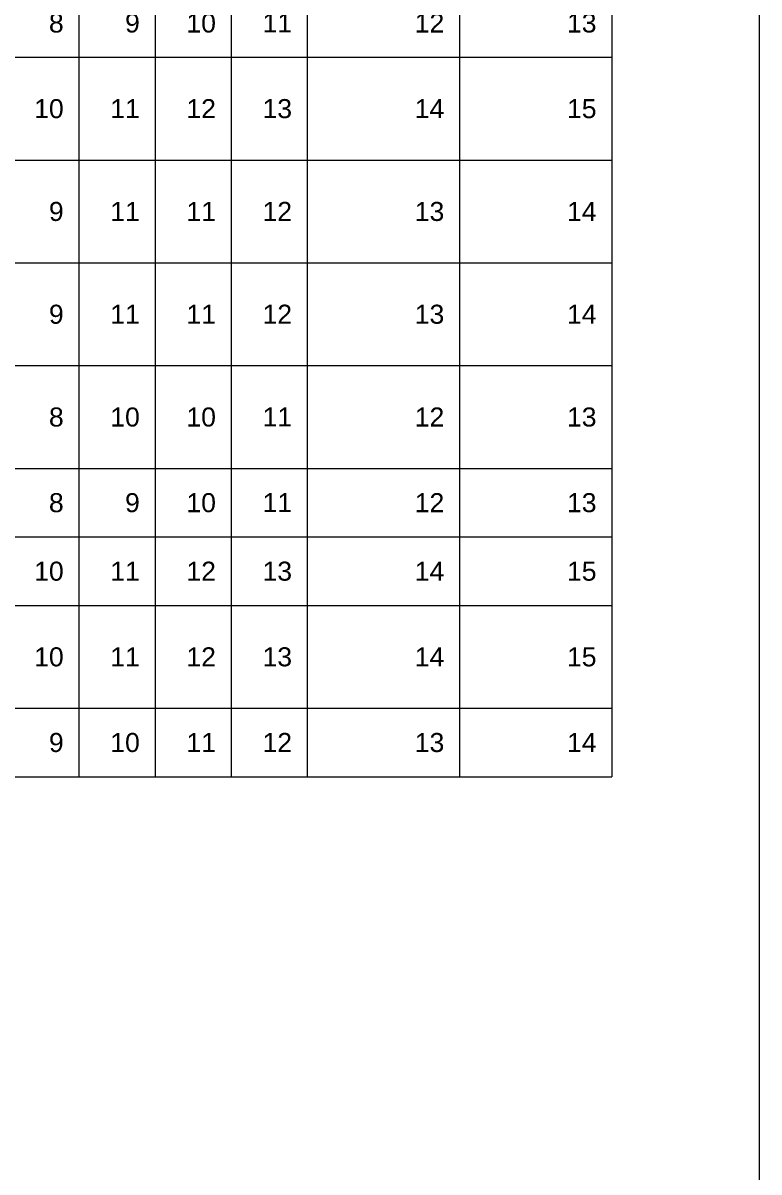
# Model space of a CAD drawing. Header units: millimetres. Extents: x -186788 to 266101, y -9748 to 236614.
# Drawn here: x -90597 to -85762, y 190863 to 198409 of the extents above; entities that cross this region are included whole.
import ezdxf
from ezdxf.enums import TextEntityAlignment as Align

# ---------------------------------------------------------------- set-up
doc = ezdxf.new("R2010")
doc.units = ezdxf.units.MM
doc.header["$MEASUREMENT"] = 0
for name, color, linetype, lineweight in [('kata_net khung', 3, 'Continuous', 20), ('kata_text', 7, 'Continuous', 30), ('NDC_FRAME', 7, 'Continuous', 20), ('NDC_S_DIM', 1, 'Continuous', 15), ('NDC_S_VN TEXT', 7, 'Continuous', 20)]:
    doc.layers.add(name, color=color, linetype=linetype, lineweight=lineweight)
doc.styles.add('ARIAL', font='arial.ttf', dxfattribs={"width": 0.8})
doc.styles.add('kata_text', font='arial.ttf', dxfattribs={"width": 0.8})

# ---------------------------------------------------------------- blocks, each defined once
blk = doc.blocks.new('dang60')
at = {"layer": 'kata_net khung'}
for p, q in [((10405, 0), (10405, -900)), ((11405, 0), (11405, -900)), ((12405, 0), (12405, -900)), ((13405, 0), (13405, -900)), ((15405, 0), (15405, -900)), ((17405, 0), (17405, -900)), ((1405, -900), (17405, -900))]:
    blk.add_line(p, q, dxfattribs=at)
at = {"layer": 'kata_text', "style": 'kata_text'}
blk.add_attdef('003', text='', height=200, rotation=90, dxfattribs=at).set_placement((3205, -450), align=Align.BOTTOM_CENTER)
for tag, p in [('002', (3355, -225)), ('006', (6319, -225))]:
    blk.add_attdef(tag, text='', height=200, dxfattribs=at).set_placement(p, align=Align.TOP_LEFT)
blk.add_attdef('005', text='', height=200, rotation=90, dxfattribs=at).set_placement((5768, -450), align=Align.TOP_CENTER)
for tag, p in [('001', (2205, -450)), ('007', (8205, -450)), ('008', (10205, -450)), ('009', (11205, -450)), ('010', (12205, -450)), ('011', (13205, -450)), ('012', (15205, -450)), ('013', (17205, -450))]:
    blk.add_attdef(tag, text='', height=250, dxfattribs=at).set_placement(p, align=Align.MIDDLE_RIGHT)
blk.add_attdef('004', text='', height=200, dxfattribs=at).set_placement((4899, -750), align=Align.BOTTOM_CENTER)
blk = doc.blocks.new('dang61')
at = {"layer": 'kata_net khung'}
for p, q in [((10405.3, 0), (10405.3, -1350)), ((11405.3, 0), (11405.3, -1350)), ((12405.3, 0), (12405.3, -1350)), ((13405.3, 0), (13405.3, -1350)), ((15405.3, 0), (15405.3, -1350)), ((17405.3, 0), (17405.3, -1350)), ((1405.3, -1350), (17405.3, -1350))]:
    blk.add_line(p, q, dxfattribs=at)
at = {"layer": 'kata_text', "style": 'kata_text'}
for tag, p in [('003', (3780.3, -226.8)), ('004', (4530.3, -226.8)), ('005', (5280.3, -226.8)), ('006', (6030.3, -226.8))]:
    blk.add_attdef(tag, text='', height=200, dxfattribs=at).set_placement(p, align=Align.MIDDLE_CENTER)
for tag, p in [('001', (2205.3, -675)), ('009', (8205.3, -675)), ('010', (10205.3, -675)), ('011', (11205.3, -675)), ('012', (12205.3, -675)), ('013', (13205.3, -674.7)), ('014', (15205.3, -675)), ('015', (17205.3, -675))]:
    blk.add_attdef(tag, text='', height=250, dxfattribs=at).set_placement(p, align=Align.MIDDLE_RIGHT)
for tag, p in [('002', (3196.3, -882.7)), ('007', (6616.3, -882.7))]:
    blk.add_attdef(tag, text='', height=200, rotation=90, dxfattribs=at).set_placement(p, align=Align.MIDDLE_CENTER)
blk.add_attdef('008', text='', height=150, rotation=90, dxfattribs=at).set_placement((4322.1, -794.3), align=Align.MIDDLE_RIGHT)
blk = doc.blocks.new('dang62')
at = {"layer": 'kata_net khung'}
for p, q in [((10405.3, 0), (10405.3, -1350)), ((11405.3, 0), (11405.3, -1350)), ((12405.3, 0), (12405.3, -1350)), ((13405.3, 0), (13405.3, -1350)), ((15405.3, 0), (15405.3, -1350)), ((17405.3, 0), (17405.3, -1350)), ((1405.3, -1350), (17405.3, -1350))]:
    blk.add_line(p, q, dxfattribs=at)
at = {"layer": 'kata_text', "style": 'kata_text'}
for tag, p in [('003', (3780.3, -226.8)), ('004', (4530.3, -226.8)), ('005', (5280.3, -226.8)), ('006', (6030.3, -226.8))]:
    blk.add_attdef(tag, text='', height=200, dxfattribs=at).set_placement(p, align=Align.MIDDLE_CENTER)
for tag, p in [('001', (2205.3, -675)), ('008', (8205.3, -675)), ('009', (10205.3, -675)), ('010', (11205.3, -675)), ('011', (12205.3, -675)), ('012', (13205.3, -674.7)), ('013', (15205.3, -675)), ('014', (17205.3, -675))]:
    blk.add_attdef(tag, text='', height=250, dxfattribs=at).set_placement(p, align=Align.MIDDLE_RIGHT)
blk.add_attdef('002', text='', height=200, rotation=90, dxfattribs=at).set_placement((3196.3, -882.7), align=Align.MIDDLE_CENTER)
blk.add_attdef('007', text='', height=150, rotation=90, dxfattribs=at).set_placement((4322.1, -794.3), align=Align.MIDDLE_RIGHT)
blk = doc.blocks.new('dang62a')
at = {"layer": 'kata_net khung'}
for p, q in [((10405.3, 0), (10405.3, -1350)), ((11405.3, 0), (11405.3, -1350)), ((12405.3, 0), (12405.3, -1350)), ((13405.3, 0), (13405.3, -1350)), ((15405.3, 0), (15405.3, -1350)), ((17405.3, 0), (17405.3, -1350)), ((1405.3, -1350), (17405.3, -1350))]:
    blk.add_line(p, q, dxfattribs=at)
at = {"layer": 'kata_text', "style": 'kata_text'}
for tag, p in [('003', (3780.3, -226.8)), ('004', (4530.3, -226.8)), ('005', (5280.3, -226.8)), ('006', (6030.3, -226.8))]:
    blk.add_attdef(tag, text='', height=200, dxfattribs=at).set_placement(p, align=Align.MIDDLE_CENTER)
for tag, p in [('001', (2205.3, -675)), ('008', (8205.3, -675)), ('009', (10205.3, -675)), ('010', (11205.3, -675)), ('011', (12205.3, -675)), ('012', (13205.3, -674.7)), ('013', (15205.3, -675)), ('014', (17205.3, -675))]:
    blk.add_attdef(tag, text='', height=250, dxfattribs=at).set_placement(p, align=Align.MIDDLE_RIGHT)
blk.add_attdef('002', text='', height=200, rotation=90, dxfattribs=at).set_placement((3196.3, -882.7), align=Align.MIDDLE_CENTER)
blk.add_attdef('007', text='', height=150, rotation=90, dxfattribs=at).set_placement((4322.1, -794.3), align=Align.MIDDLE_RIGHT)
blk = doc.blocks.new('dang63')
at = {"layer": 'kata_net khung'}
for p, q in [((10405.3, 0), (10405.3, -1350)), ((11405.3, 0), (11405.3, -1350)), ((12405.3, 0), (12405.3, -1350)), ((13405.3, 0), (13405.3, -1350)), ((15405.3, 0), (15405.3, -1350)), ((17405.3, 0), (17405.3, -1350)), ((1405.3, -1350), (17405.3, -1350))]:
    blk.add_line(p, q, dxfattribs=at)
at = {"layer": 'kata_text', "style": 'kata_text'}
for tag, p in [('002', (3780.3, -226.8)), ('003', (4530.3, -226.8)), ('004', (5280.3, -226.8)), ('005', (6030.3, -226.8))]:
    blk.add_attdef(tag, text='', height=200, dxfattribs=at).set_placement(p, align=Align.MIDDLE_CENTER)
for tag, p in [('001', (2205.3, -675)), ('007', (8205.3, -675)), ('008', (10205.3, -675)), ('009', (11205.3, -675)), ('010', (12205.3, -675)), ('011', (13205.3, -674.7)), ('012', (15205.3, -675)), ('013', (17205.3, -675))]:
    blk.add_attdef(tag, text='', height=250, dxfattribs=at).set_placement(p, align=Align.MIDDLE_RIGHT)
blk.add_attdef('006', text='', height=150, rotation=90, dxfattribs=at).set_placement((4322.1, -794.3), align=Align.MIDDLE_RIGHT)
blk = doc.blocks.new('dang64')
at = {"layer": 'kata_net khung'}
for p, q in [((10405, 0), (10405, -900)), ((11405, 0), (11405, -900)), ((12405, 0), (12405, -900)), ((13405, 0), (13405, -900)), ((15405, 0), (15405, -900)), ((17405, 0), (17405, -900)), ((1405, -900), (17405, -900))]:
    blk.add_line(p, q, dxfattribs=at)
at = {"layer": 'kata_text', "style": 'kata_text'}
for tag, p in [('003', (2981, -434)), ('005', (6728, -434)), ('002', (3536, -606))]:
    blk.add_attdef(tag, text='', height=200, rotation=90, dxfattribs=at).set_placement(p, align=Align.MIDDLE_CENTER)
for tag, p in [('004', (4938, -305)), ('006', (5977, -606))]:
    blk.add_attdef(tag, text='', height=200, dxfattribs=at).set_placement(p, align=Align.MIDDLE_CENTER)
for tag, p in [('001', (2205, -450)), ('007', (8205, -450)), ('008', (10205, -450)), ('009', (11205, -450)), ('010', (12205, -450)), ('011', (13205, -450)), ('012', (15205, -450)), ('013', (17205, -450))]:
    blk.add_attdef(tag, text='', height=250, dxfattribs=at).set_placement(p, align=Align.MIDDLE_RIGHT)
blk = doc.blocks.new('dang65')
at = {"layer": 'kata_net khung'}
for p, q in [((10405.3, 0), (10405.3, -900)), ((11405.3, 0), (11405.3, -900)), ((12405.3, 0), (12405.3, -900)), ((13405.3, 0), (13405.3, -900)), ((15405.3, 0), (15405.3, -900)), ((17405.3, 0), (17405.3, -900)), ((1405.3, -900), (17405.3, -900))]:
    blk.add_line(p, q, dxfattribs=at)
at = {"layer": 'kata_text', "style": 'kata_text'}
for tag, height, p in [('008', 150, (4327.4, -115.5)), ('003', 200, (4031.1, -356.1)), ('001', 250, (2205.3, -450)), ('009', 250, (8205.3, -450)), ('010', 250, (10205.3, -450)), ('011', 250, (11205.3, -450)), ('012', 250, (12205.3, -450)), ('013', 250, (13205.3, -449.7)), ('014', 250, (15205.3, -450)), ('015', 250, (17205.3, -450))]:
    blk.add_attdef(tag, text='', height=height, dxfattribs=at).set_placement(p, align=Align.MIDDLE_RIGHT)
for tag, rotation, p in [('002', 90, (3196.3, -231.6)), ('004', 322, (4502.8, -779.1))]:
    blk.add_attdef(tag, text='', height=200, rotation=rotation, dxfattribs=at).set_placement(p, align=Align.MIDDLE_RIGHT)
blk.add_attdef('005', text='', height=200, dxfattribs=at).set_placement((5059.8, -550), align=Align.MIDDLE_CENTER)
blk.add_attdef('006', text='', height=200, rotation=16, dxfattribs=at).set_placement((5835.5, -661.5), align=Align.BOTTOM_CENTER)
blk.add_attdef('007', text='', height=200, dxfattribs=at).set_placement((6238.1, -436.1), align=Align.MIDDLE_LEFT)
blk = doc.blocks.new('dang65a')
at = {"layer": 'kata_net khung'}
for p, q in [((10405.3, 0), (10405.3, -1350)), ((11405.3, 0), (11405.3, -1350)), ((12405.3, 0), (12405.3, -1350)), ((13405.3, 0), (13405.3, -1350)), ((15405.3, 0), (15405.3, -1350)), ((17405.3, 0), (17405.3, -1350)), ((1405.3, -1350), (17405.3, -1350))]:
    blk.add_line(p, q, dxfattribs=at)
at = {"layer": 'kata_text', "style": 'kata_text'}
blk.add_attdef('006', text='', height=200, rotation=26, dxfattribs=at).set_placement((5825.3, -311.6), align=Align.BOTTOM_CENTER)
blk.add_attdef('007', text='', height=200, dxfattribs=at).set_placement((6204.3, -379.3), align=Align.MIDDLE_LEFT)
blk.add_attdef('004', text='', height=200, rotation=38, dxfattribs=at).set_placement((4440.6, -387), align=Align.MIDDLE_RIGHT)
blk.add_attdef('005', text='', height=200, dxfattribs=at).set_placement((5105.3, -544.4), align=Align.MIDDLE_CENTER)
for tag, height, p in [('001', 250, (2205.3, -675)), ('009', 250, (8205.3, -675)), ('010', 250, (10205.3, -675)), ('011', 250, (11205.3, -675)), ('012', 250, (12205.3, -675)), ('013', 250, (13205.3, -674.7)), ('014', 250, (15205.3, -675)), ('015', 250, (17205.3, -675)), ('008', 150, (4615.1, -815.5)), ('003', 200, (4031.1, -1056.1))]:
    blk.add_attdef(tag, text='', height=height, dxfattribs=at).set_placement(p, align=Align.MIDDLE_RIGHT)
blk.add_attdef('002', text='', height=200, rotation=90, dxfattribs=at).set_placement((3196.3, -1051.1), align=Align.MIDDLE_CENTER)
blk = doc.blocks.new('dang66')
at = {"layer": 'kata_net khung'}
for p, q in [((10405, 0), (10405, -900)), ((11405, 0), (11405, -900)), ((12405, 0), (12405, -900)), ((13405, 0), (13405, -900)), ((15405, 0), (15405, -900)), ((17405, 0), (17405, -900)), ((1405, -900), (17405, -900))]:
    blk.add_line(p, q, dxfattribs=at)
at = {"layer": 'kata_text', "style": 'kata_text'}
for tag, p in [('003', (3205, -450)), ('007', (5843, -450))]:
    blk.add_attdef(tag, text='', height=200, rotation=90, dxfattribs=at).set_placement(p, align=Align.BOTTOM_CENTER)
blk.add_attdef('002', text='', height=200, dxfattribs=at).set_placement((3355, -225), align=Align.TOP_LEFT)
blk.add_attdef('006', text='', height=200, dxfattribs=at).set_placement((6443, -225), align=Align.TOP_RIGHT)
blk.add_attdef('005', text='', height=200, rotation=90, dxfattribs=at).set_placement((6668, -450), align=Align.TOP_CENTER)
for tag, p in [('001', (2205, -450)), ('008', (8205, -450)), ('009', (10205, -450)), ('010', (11205, -450)), ('011', (12205, -450)), ('012', (13205, -450)), ('013', (15205, -450)), ('014', (17205, -450))]:
    blk.add_attdef(tag, text='', height=250, dxfattribs=at).set_placement(p, align=Align.MIDDLE_RIGHT)
blk.add_attdef('004', text='', height=200, dxfattribs=at).set_placement((4899, -750), align=Align.BOTTOM_CENTER)
blk = doc.blocks.new('NDC_S_ISO_A1_B3CC1')
at = {"layer": 'NDC_FRAME'}
blk.add_line((-81604.8, 76145), (-81604.8, 46145), dxfattribs=at)
at = {"layer": 'NDC_S_DIM'}
ref = blk.add_blockref('dang60', (-91274.8, 61461.5), dxfattribs=dict(at, xscale=0.5, yscale=0.5, zscale=0.5))
ref.add_attrib('008', '8', dxfattribs={"layer": 'NDC_S_VN TEXT', "height": 125, "style": 'ARIAL'}).set_placement((-86172.2, 61236.5), align=Align.MIDDLE_RIGHT)
ref.add_attrib('009', '9', dxfattribs={"layer": 'NDC_S_VN TEXT', "height": 125, "style": 'ARIAL'}).set_placement((-85672.2, 61236.5), align=Align.MIDDLE_RIGHT)
ref.add_attrib('010', '10', dxfattribs={"layer": 'NDC_S_VN TEXT', "height": 125, "style": 'ARIAL'}).set_placement((-85172.2, 61236.5), align=Align.MIDDLE_RIGHT)
ref.add_attrib('011', '11', dxfattribs={"layer": 'NDC_S_VN TEXT', "height": 125, "style": 'ARIAL'}).set_placement((-84672.2, 61236.7), align=Align.MIDDLE_RIGHT)
ref.add_attrib('012', '12', dxfattribs={"layer": 'NDC_S_VN TEXT', "height": 125, "style": 'ARIAL'}).set_placement((-83672.2, 61236.5), align=Align.MIDDLE_RIGHT)
ref.add_attrib('013', '13', dxfattribs={"layer": 'NDC_S_VN TEXT', "height": 125, "style": 'ARIAL'}).set_placement((-82672.2, 61236.5), align=Align.MIDDLE_RIGHT)
ref = blk.add_blockref('dang61', (-91274.8, 61011.5), dxfattribs=dict(at, xscale=0.5, yscale=0.5, zscale=0.5))
ref.add_attrib('010', '10', dxfattribs={"layer": 'NDC_S_VN TEXT', "height": 125, "style": 'ARIAL'}).set_placement((-86172.2, 60674), align=Align.MIDDLE_RIGHT)
ref.add_attrib('011', '11', dxfattribs={"layer": 'NDC_S_VN TEXT', "height": 125, "style": 'ARIAL'}).set_placement((-85672.2, 60674), align=Align.MIDDLE_RIGHT)
ref.add_attrib('012', '12', dxfattribs={"layer": 'NDC_S_VN TEXT', "height": 125, "style": 'ARIAL'}).set_placement((-85172.2, 60674), align=Align.MIDDLE_RIGHT)
ref.add_attrib('013', '13', dxfattribs={"layer": 'NDC_S_VN TEXT', "height": 125, "style": 'ARIAL'}).set_placement((-84672.2, 60674.2), align=Align.MIDDLE_RIGHT)
ref.add_attrib('014', '14', dxfattribs={"layer": 'NDC_S_VN TEXT', "height": 125, "style": 'ARIAL'}).set_placement((-83672.2, 60674), align=Align.MIDDLE_RIGHT)
ref.add_attrib('015', '15', dxfattribs={"layer": 'NDC_S_VN TEXT', "height": 125, "style": 'ARIAL'}).set_placement((-82672.2, 60674), align=Align.MIDDLE_RIGHT)
ref = blk.add_blockref('dang62', (-91274.8, 60336.5), dxfattribs=dict(at, xscale=0.5, yscale=0.5, zscale=0.5))
ref.add_attrib('009', '9', dxfattribs={"layer": 'NDC_S_VN TEXT', "height": 125, "style": 'ARIAL'}).set_placement((-86172.2, 59999), align=Align.MIDDLE_RIGHT)
ref.add_attrib('010', '11', dxfattribs={"layer": 'NDC_S_VN TEXT', "height": 125, "style": 'ARIAL'}).set_placement((-85672.2, 59999), align=Align.MIDDLE_RIGHT)
ref.add_attrib('011', '11', dxfattribs={"layer": 'NDC_S_VN TEXT', "height": 125, "style": 'ARIAL'}).set_placement((-85172.2, 59999), align=Align.MIDDLE_RIGHT)
ref.add_attrib('012', '12', dxfattribs={"layer": 'NDC_S_VN TEXT', "height": 125, "style": 'ARIAL'}).set_placement((-84672.2, 59999.2), align=Align.MIDDLE_RIGHT)
ref.add_attrib('013', '13', dxfattribs={"layer": 'NDC_S_VN TEXT', "height": 125, "style": 'ARIAL'}).set_placement((-83672.2, 59999), align=Align.MIDDLE_RIGHT)
ref.add_attrib('014', '14', dxfattribs={"layer": 'NDC_S_VN TEXT', "height": 125, "style": 'ARIAL'}).set_placement((-82672.2, 59999), align=Align.MIDDLE_RIGHT)
ref = blk.add_blockref('dang62a', (-91274.8, 59661.5), dxfattribs=dict(at, xscale=0.5, yscale=0.5, zscale=0.5))
ref.add_attrib('009', '9', dxfattribs={"layer": 'NDC_S_VN TEXT', "height": 125, "style": 'ARIAL'}).set_placement((-86172.2, 59324), align=Align.MIDDLE_RIGHT)
ref.add_attrib('010', '11', dxfattribs={"layer": 'NDC_S_VN TEXT', "height": 125, "style": 'ARIAL'}).set_placement((-85672.2, 59324), align=Align.MIDDLE_RIGHT)
ref.add_attrib('011', '11', dxfattribs={"layer": 'NDC_S_VN TEXT', "height": 125, "style": 'ARIAL'}).set_placement((-85172.2, 59324), align=Align.MIDDLE_RIGHT)
ref.add_attrib('012', '12', dxfattribs={"layer": 'NDC_S_VN TEXT', "height": 125, "style": 'ARIAL'}).set_placement((-84672.2, 59324.2), align=Align.MIDDLE_RIGHT)
ref.add_attrib('013', '13', dxfattribs={"layer": 'NDC_S_VN TEXT', "height": 125, "style": 'ARIAL'}).set_placement((-83672.2, 59324), align=Align.MIDDLE_RIGHT)
ref.add_attrib('014', '14', dxfattribs={"layer": 'NDC_S_VN TEXT', "height": 125, "style": 'ARIAL'}).set_placement((-82672.2, 59324), align=Align.MIDDLE_RIGHT)
ref = blk.add_blockref('dang63', (-91274.8, 58986.5), dxfattribs=dict(at, xscale=0.5, yscale=0.5, zscale=0.5))
ref.add_attrib('008', '8', dxfattribs={"layer": 'NDC_S_VN TEXT', "height": 125, "style": 'ARIAL'}).set_placement((-86172.2, 58649), align=Align.MIDDLE_RIGHT)
ref.add_attrib('009', '10', dxfattribs={"layer": 'NDC_S_VN TEXT', "height": 125, "style": 'ARIAL'}).set_placement((-85672.2, 58649), align=Align.MIDDLE_RIGHT)
ref.add_attrib('010', '10', dxfattribs={"layer": 'NDC_S_VN TEXT', "height": 125, "style": 'ARIAL'}).set_placement((-85172.2, 58649), align=Align.MIDDLE_RIGHT)
ref.add_attrib('011', '11', dxfattribs={"layer": 'NDC_S_VN TEXT', "height": 125, "style": 'ARIAL'}).set_placement((-84672.2, 58649.2), align=Align.MIDDLE_RIGHT)
ref.add_attrib('012', '12', dxfattribs={"layer": 'NDC_S_VN TEXT', "height": 125, "style": 'ARIAL'}).set_placement((-83672.2, 58649), align=Align.MIDDLE_RIGHT)
ref.add_attrib('013', '13', dxfattribs={"layer": 'NDC_S_VN TEXT', "height": 125, "style": 'ARIAL'}).set_placement((-82672.2, 58649), align=Align.MIDDLE_RIGHT)
at = {"layer": 'NDC_S_VN TEXT'}
ref = blk.add_blockref('dang65a', (-91274.8, 57411.5), dxfattribs=dict(at, xscale=0.5, yscale=0.5, zscale=0.5))
ref.add_attrib('010', '10', dxfattribs={"height": 125, "style": 'ARIAL'}).set_placement((-86172.2, 57074), align=Align.MIDDLE_RIGHT)
ref.add_attrib('011', '11', dxfattribs={"height": 125, "style": 'ARIAL'}).set_placement((-85672.2, 57074), align=Align.MIDDLE_RIGHT)
ref.add_attrib('012', '12', dxfattribs={"height": 125, "style": 'ARIAL'}).set_placement((-85172.2, 57074), align=Align.MIDDLE_RIGHT)
ref.add_attrib('013', '13', dxfattribs={"height": 125, "style": 'ARIAL'}).set_placement((-84672.2, 57074.2), align=Align.MIDDLE_RIGHT)
ref.add_attrib('014', '14', dxfattribs={"height": 125, "style": 'ARIAL'}).set_placement((-83672.2, 57074), align=Align.MIDDLE_RIGHT)
ref.add_attrib('015', '15', dxfattribs={"height": 125, "style": 'ARIAL'}).set_placement((-82672.2, 57074), align=Align.MIDDLE_RIGHT)
ref = blk.add_blockref('dang64', (-91274.8, 58311.5), dxfattribs=dict(at, xscale=0.5, yscale=0.5, zscale=0.5))
ref.add_attrib('008', '8', dxfattribs={"height": 125, "style": 'ARIAL'}).set_placement((-86172.2, 58086.5), align=Align.MIDDLE_RIGHT)
ref.add_attrib('009', '9', dxfattribs={"height": 125, "style": 'ARIAL'}).set_placement((-85672.2, 58086.5), align=Align.MIDDLE_RIGHT)
ref.add_attrib('010', '10', dxfattribs={"height": 125, "style": 'ARIAL'}).set_placement((-85172.2, 58086.5), align=Align.MIDDLE_RIGHT)
ref.add_attrib('011', '11', dxfattribs={"height": 125, "style": 'ARIAL'}).set_placement((-84672.2, 58086.7), align=Align.MIDDLE_RIGHT)
ref.add_attrib('012', '12', dxfattribs={"height": 125, "style": 'ARIAL'}).set_placement((-83672.2, 58086.5), align=Align.MIDDLE_RIGHT)
ref.add_attrib('013', '13', dxfattribs={"height": 125, "style": 'ARIAL'}).set_placement((-82672.2, 58086.5), align=Align.MIDDLE_RIGHT)
ref = blk.add_blockref('dang65', (-91274.8, 57861.5), dxfattribs=dict(at, xscale=0.5, yscale=0.5, zscale=0.5))
ref.add_attrib('010', '10', dxfattribs={"height": 125, "style": 'ARIAL'}).set_placement((-86172.2, 57636.5), align=Align.MIDDLE_RIGHT)
ref.add_attrib('011', '11', dxfattribs={"height": 125, "style": 'ARIAL'}).set_placement((-85672.2, 57636.5), align=Align.MIDDLE_RIGHT)
ref.add_attrib('012', '12', dxfattribs={"height": 125, "style": 'ARIAL'}).set_placement((-85172.2, 57636.5), align=Align.MIDDLE_RIGHT)
ref.add_attrib('013', '13', dxfattribs={"height": 125, "style": 'ARIAL'}).set_placement((-84672.2, 57636.7), align=Align.MIDDLE_RIGHT)
ref.add_attrib('014', '14', dxfattribs={"height": 125, "style": 'ARIAL'}).set_placement((-83672.2, 57636.5), align=Align.MIDDLE_RIGHT)
ref.add_attrib('015', '15', dxfattribs={"height": 125, "style": 'ARIAL'}).set_placement((-82672.2, 57636.5), align=Align.MIDDLE_RIGHT)
ref = blk.add_blockref('dang66', (-91274.8, 56736.5), dxfattribs=dict(at, xscale=0.5, yscale=0.5, zscale=0.5))
ref.add_attrib('009', '9', dxfattribs={"height": 125, "style": 'ARIAL'}).set_placement((-86172.2, 56511.5), align=Align.MIDDLE_RIGHT)
ref.add_attrib('010', '10', dxfattribs={"height": 125, "style": 'ARIAL'}).set_placement((-85672.2, 56511.5), align=Align.MIDDLE_RIGHT)
ref.add_attrib('011', '11', dxfattribs={"height": 125, "style": 'ARIAL'}).set_placement((-85172.2, 56511.5), align=Align.MIDDLE_RIGHT)
ref.add_attrib('012', '12', dxfattribs={"height": 125, "style": 'ARIAL'}).set_placement((-84672.2, 56511.7), align=Align.MIDDLE_RIGHT)
ref.add_attrib('013', '13', dxfattribs={"height": 125, "style": 'ARIAL'}).set_placement((-83672.2, 56511.5), align=Align.MIDDLE_RIGHT)
ref.add_attrib('014', '14', dxfattribs={"height": 125, "style": 'ARIAL'}).set_placement((-82672.2, 56511.5), align=Align.MIDDLE_RIGHT)

msp = doc.modelspace()

# ---------------------------------------------------------------- block references
msp.add_blockref('NDC_S_ISO_A1_B3CC1', (-4157.6, 137172.4))

doc.saveas('drawing.dxf')
